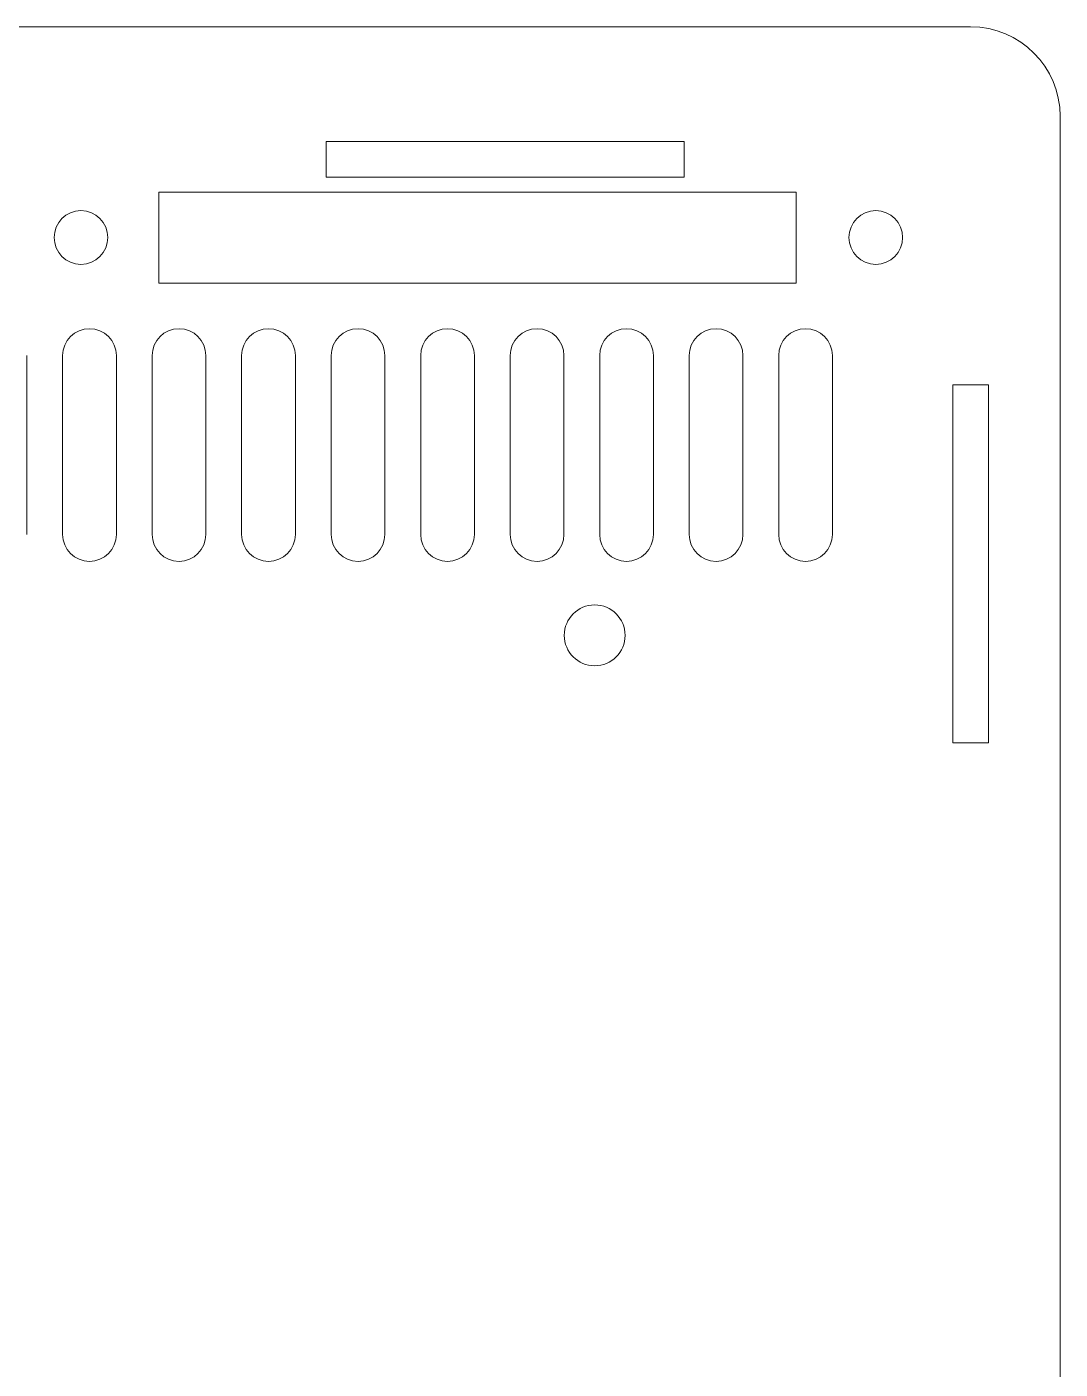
# Model space of a CAD drawing. Header units: millimetres. Extents: x 277 to 555, y 355 to 658.
# Drawn here: x 346 to 403.8, y 583.5 to 658.5 of the extents above; entities that cross this region are included whole.
import ezdxf

# ---------------------------------------------------------------- set-up
doc = ezdxf.new("R2010")
doc.units = ezdxf.units.MM
doc.layers.add('3', color=7, linetype='Continuous')

msp = doc.modelspace()

# ---------------------------------------------------------------- linework, layer by layer
at = {"lineweight": 18}
for p, q in [((346.047, 640.09757), (346.047, 630.09757)), ((348.047, 630.09757), (348.047, 640.09757)), ((351.047, 640.09757), (351.047, 630.09757)), ((353.047, 630.09757), (353.047, 640.09757)), ((356.047, 640.09757), (356.047, 630.09757)), ((358.047, 630.09757), (358.047, 640.09757)), ((361.047, 640.09757), (361.047, 630.09757)), ((363.047, 630.09757), (363.047, 640.09757)), ((366.047, 640.09757), (366.047, 630.09757)), ((368.047, 630.09757), (368.047, 640.09757)), ((371.047, 640.09757), (371.047, 630.09757)), ((373.047, 630.09757), (373.047, 640.09757)), ((376.047, 640.09757), (376.047, 630.09757)), ((378.047, 630.09757), (378.047, 640.09757)), ((381.047, 640.09757), (381.047, 630.09757)), ((383.047, 630.09757), (383.047, 640.09757)), ((386.047, 640.09757), (386.047, 630.09757)), ((388.047, 630.09757), (388.047, 640.09757)), ((391.047, 640.09757), (391.047, 630.09757))]:
    msp.add_line(p, q, dxfattribs=at)
msp.add_circle((377.76907, 624.46454), 1.7, dxfattribs=at)
for centre, start, end in [((349.547, 640.09757), 0, 180), ((354.547, 640.09757), 0, 180), ((359.547, 640.09757), 0, 180), ((364.547, 640.09757), 0, 180), ((369.547, 640.09757), 0, 180), ((374.547, 640.09757), 0, 180), ((379.547, 640.09757), 0, 180), ((384.547, 640.09757), 0, 180), ((389.547, 640.09757), 0, 180), ((349.547, 630.09757), 180, 0), ((354.547, 630.09757), 180, 0), ((359.547, 630.09757), 180, 0), ((364.547, 630.09757), 180, 0), ((369.547, 630.09757), 180, 0), ((374.547, 630.09757), 180, 0), ((379.547, 630.09757), 180, 0), ((384.547, 630.09757), 180, 0), ((389.547, 630.09757), 180, 0)]:
    msp.add_arc(centre, 1.5, start, end, dxfattribs=at)
at = {"layer": '3', "linetype": 'Continuous', "lineweight": 18}
for p, q in [((398.7691, 658.46454), (285.76907, 658.46454)), ((403.7691, 513.46454), (403.7691, 653.46454))]:
    msp.add_line(p, q, dxfattribs=at)
for points in [[(362.76907, 652.06451), (362.76907, 650.06454), (382.76913, 650.06454), (382.76913, 652.06451)], [(382.76913, 650.06454), (382.76913, 652.06451), (362.76907, 652.06451), (362.76907, 650.51685)]]:
    msp.add_lwpolyline(points, dxfattribs=at)
for points in [[(353.41245, 644.14441), (353.41245, 649.22437), (389.02429, 649.22437), (389.02429, 644.14441)], [(399.7691, 618.46457), (397.7691, 618.46457), (397.7691, 638.4646), (399.7691, 638.4646)]]:
    msp.add_lwpolyline(points, close=True, dxfattribs=at)
for centre in [(349.07034, 646.69385), (393.4693, 646.69385)]:
    msp.add_circle(centre, 1.5, dxfattribs=at)
msp.add_arc((398.7691, 653.46454), 5, 360, 90, dxfattribs=at)

doc.saveas('drawing.dxf')
